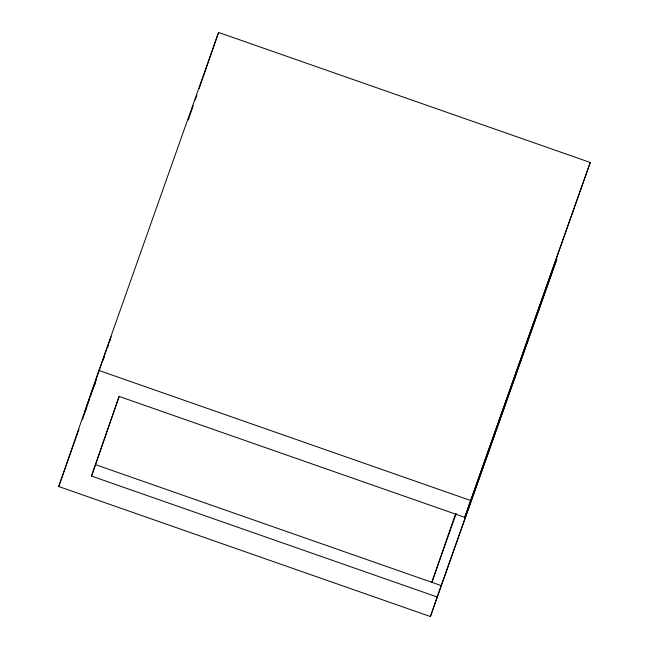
<?xml version="1.0" encoding="UTF-8"?>
<svg xmlns="http://www.w3.org/2000/svg" width="649" height="649" viewBox="0 0 649 649"><rect width="100%" height="100%" fill="white"/><g stroke="black" fill="none" stroke-linecap="round" stroke-linejoin="round"><path stroke-width="0.97" d="M85.141 411.044L86.585 406.818M109.811 340.879L110.679 338.34M86.901 405.893L88.491 401.293M107.62 347.247L108.57 344.481M58.726 486.523L98.891 370.449L218.583 32.45L590.274 162.477L464.741 517.342L119.083 396.417L91.517 476.074L437.183 596.999L556.874 259L430.417 616.55L58.726 486.523L79.016 429.232M88.808 400.376L94.949 382.715M188.299 119.976L193.232 105.706M195.211 99.995L196.858 95.241M199.162 88.58L218.583 32.45M91.517 476.074L119.189 396.393M455.476 514.04L431.853 582.315L456.223 513.489M430.417 616.55L437.183 596.999M464.741 517.342L590.274 162.477M95.265 381.799L98.445 372.696M103.134 360.163L104.116 357.331M98.762 371.796L101.609 363.691M94.186 385.749L96.393 379.446M101.917 362.791L104.813 354.573M105.13 353.664L109.916 340.149M90.974 394.876L93.862 386.666M88.248 402.599L89.765 398.308M82.399 419.684L86.788 407.272M94.227 386.269L95.241 383.405M86.479 407.564L87.956 403.427M110.233 339.281L111.166 336.685M84.938 411.855L85.879 409.259M98.891 370.449L470.582 500.484M95.557 464.668L441.223 585.593"/></g></svg>
